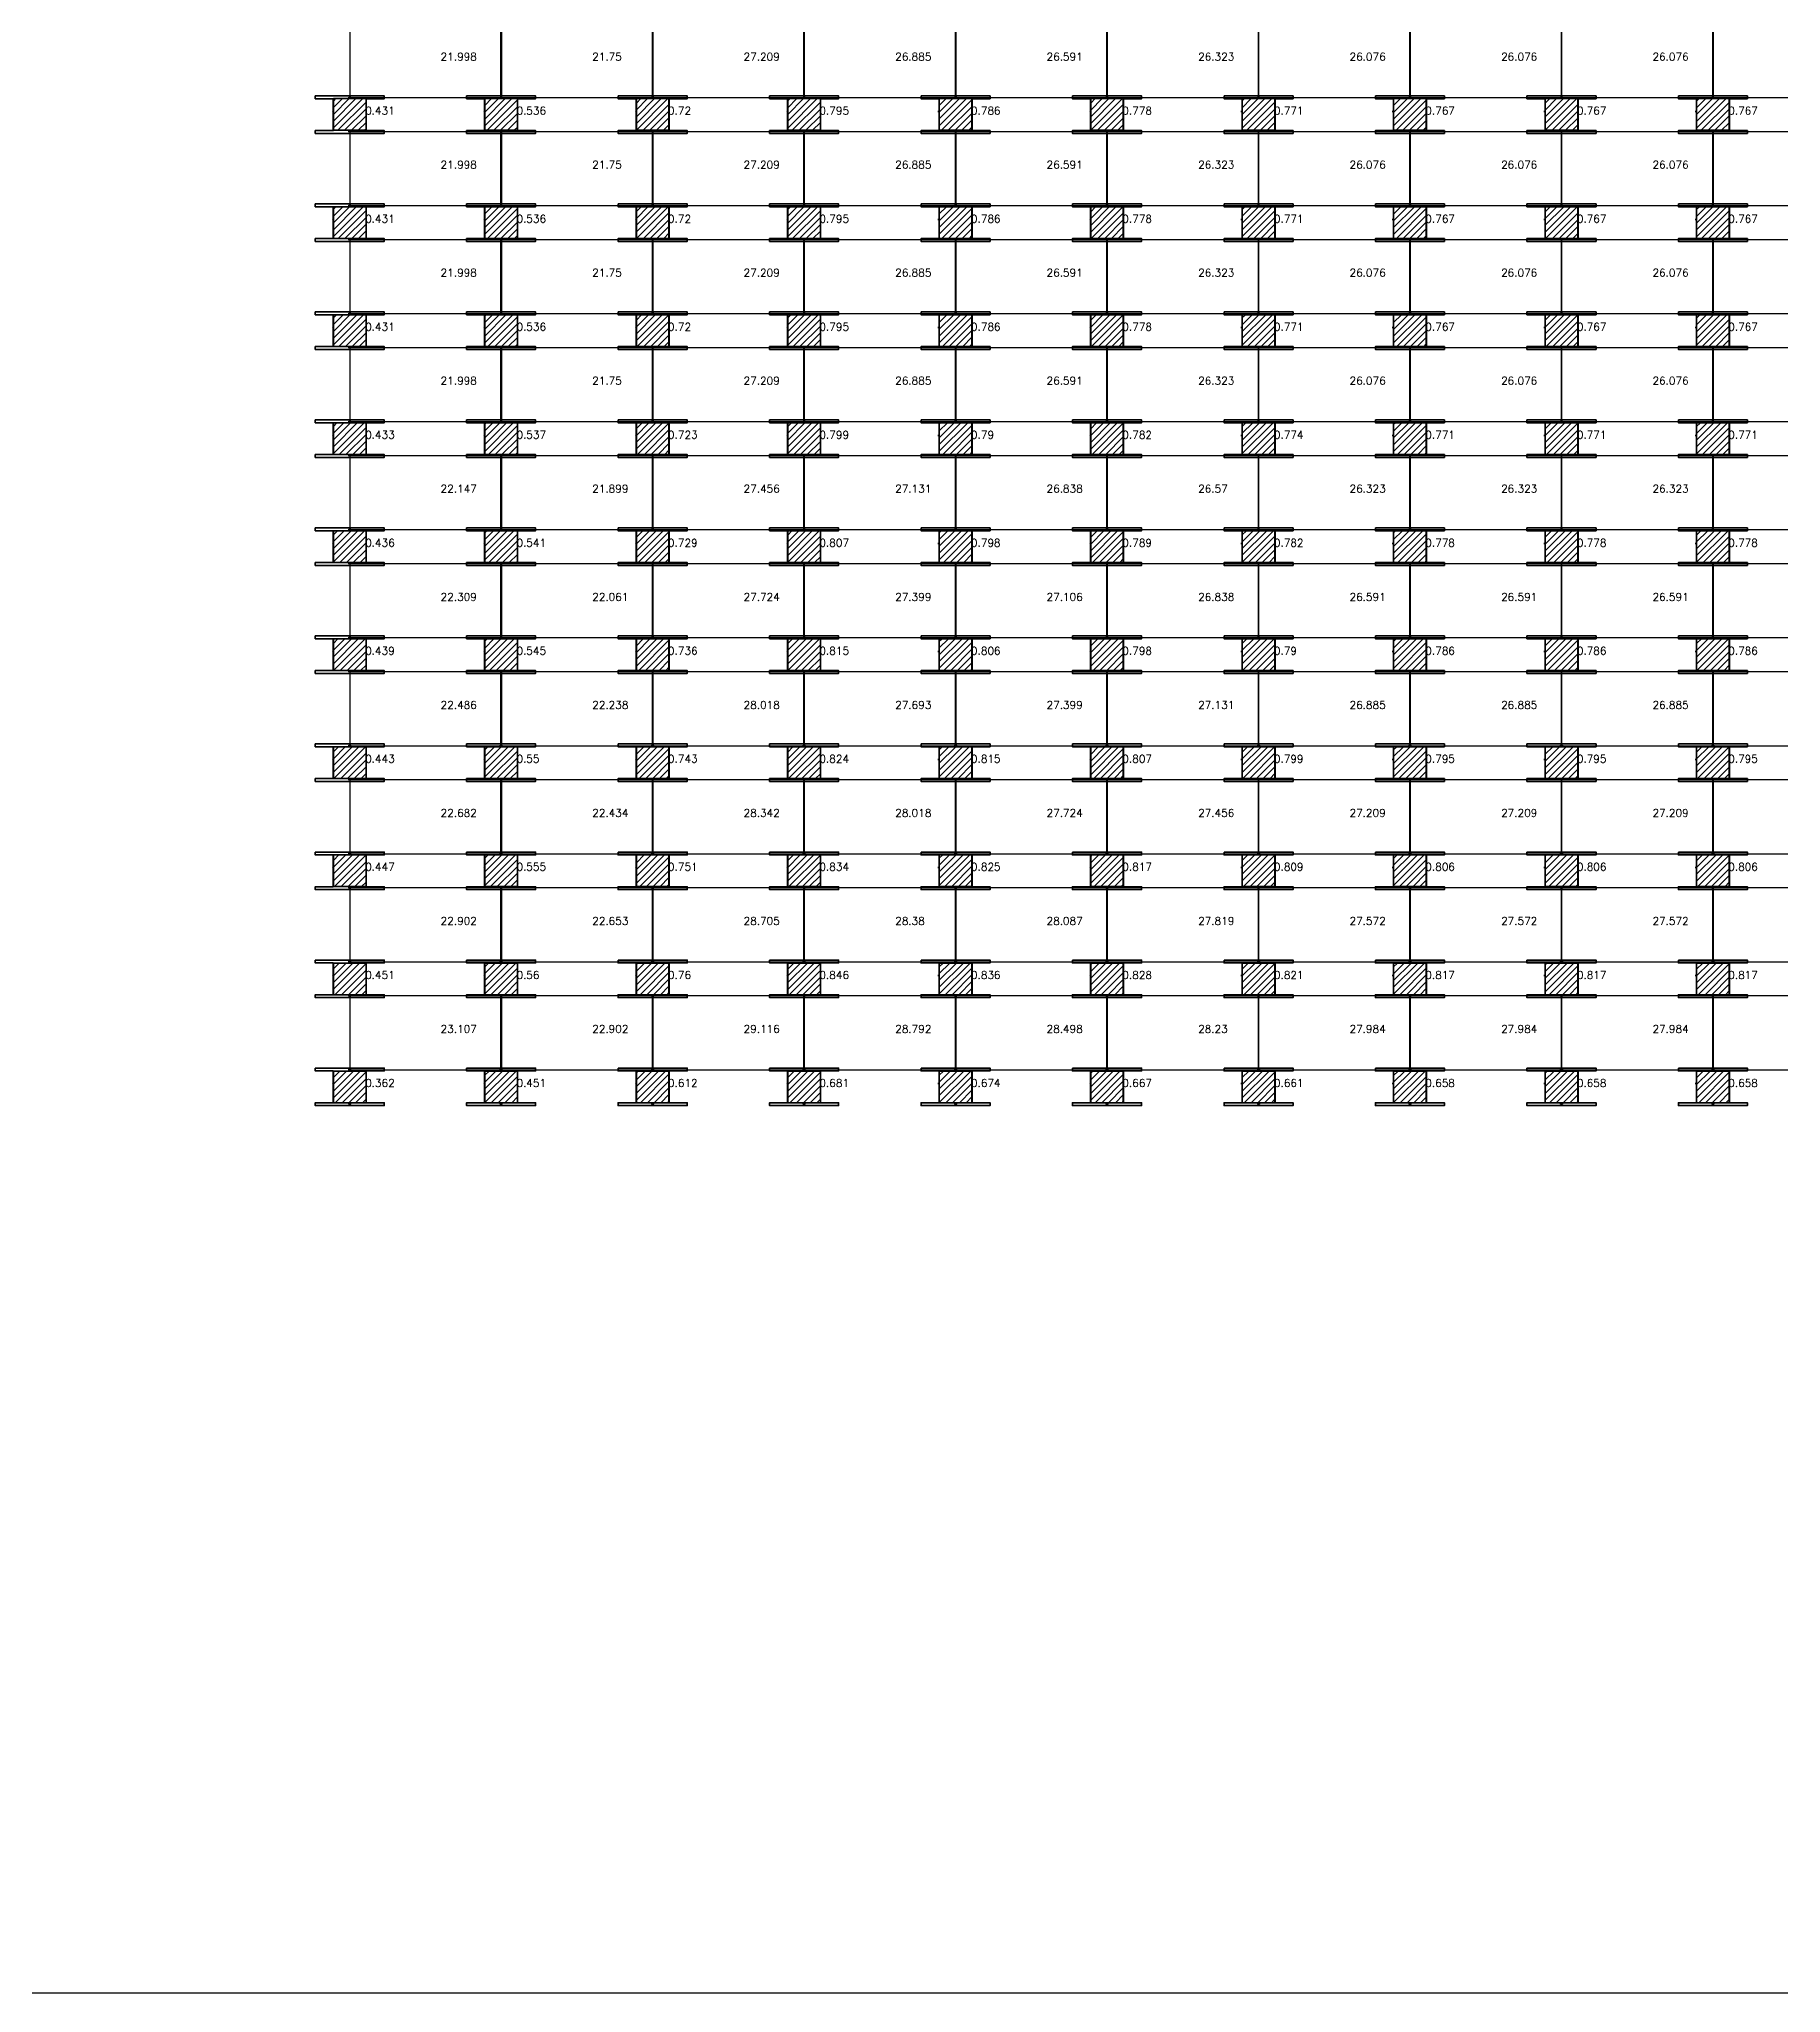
# Model space of a CAD drawing. Header units: inches. Extents: x 10029 to 14110, y 5718 to 7777.
# Drawn here: x 12237 to 13144, y 5718 to 6737 of the extents above; entities that cross this region are included whole.
import ezdxf

# ---------------------------------------------------------------- set-up
doc = ezdxf.new("R2010")
doc.units = ezdxf.units.IN
doc.header["$LTSCALE"] = 50
doc.header["$MEASUREMENT"] = 0
for name, color, linetype, lineweight in [('E-PANELS', 140, 'Continuous', 30), ('E2-ECOFEET', 254, 'Continuous', 35), ('E3-ECOFEET', 254, 'Continuous', 35), ('HATCH 1', 5, 'Continuous', 35)]:
    doc.layers.add(name, color=color, linetype=linetype, lineweight=lineweight)
doc.layers.add('EF3 TEXT', color=7, linetype='Continuous', plot=False)
doc.layers.add('IFI Perimeter', color=221, linetype='FENCE', plot=False)
doc.layers.get('E2-ECOFEET').off()
doc.styles.add('mytext', font='romans.shx')
doc.styles.get("Standard").update_dxf_attribs({"font": 'arial.ttf'})
doc.linetypes.add('FENCE', pattern='A,0.5,-0.1,["X",Standard,S=0.1,R=0,X=-0.035,Y=-0.05],-0.1', length=0.7)

# ---------------------------------------------------------------- blocks, each defined once
blk = doc.blocks.new('EF3_HATCH_1')
at = {"layer": 'HATCH 1'}
h = blk.add_hatch(dxfattribs=at)
h.set_pattern_fill('ANSI31', color=256, scale=20)
h.set_pattern_definition([(45, (-119.168, -90.9187), (-1.767767, 1.767767), [])])
h.paths.add_polyline_path([(-8.5, -8.25), (8.5, -8.25), (8.5, 8.25), (-8.5, 8.25)])
blk.add_lwpolyline([(-8.5, -8.25), (8.5, -8.25), (8.5, 8.25), (-8.5, 8.25)], close=True, dxfattribs=at)
blk = doc.blocks.new('sw 345w 10deg')
at = {"layer": 'E-PANELS'}
blk.add_lwpolyline([(0, 0), (78.45, 0), (78.45, -38.82), (0, -38.82)], close=True, dxfattribs=at)
blk = doc.blocks.new('EF3')
at = {"layer": 'E3-ECOFEET', "color": 5}
for points in [[(0, 0), (0, -1.5), (9.4, -1.5), (9.4, -18.1), (0, -18.1), (0, -19.6), (36, -19.6), (36, -18.1), (26.6, -18.1), (26.6, -1.5), (36, -1.5), (36, 0), (0, 0)], [(8.8, -8.1), (8.9, -8.1)]]:
    blk.add_lwpolyline(points, dxfattribs=at)
at = {"layer": 'E3-ECOFEET'}
for points in [[(17.2, -1), (17.8, -1), (17.8, -0.5)], [(18.2, -0.5), (18.2, -1), (18.8, -1)], [(17.2, -18.5), (17.8, -18.5), (17.8, -19)], [(18.2, -19), (18.2, -18.5), (18.8, -18.5)]]:
    blk.add_lwpolyline(points, dxfattribs=at)

msp = doc.modelspace()

# ---------------------------------------------------------------- linework, layer by layer
at = {"layer": 'IFI Perimeter'}
msp.add_lwpolyline([(14110.4, 7605.4), (10029.4, 7605.4), (10029.4, 5718.5), (14110.4, 5718.5)], close=True, dxfattribs=at)

# ---------------------------------------------------------------- block references
at = {"layer": 'E-PANELS'}
for p in [(12398.7, 6745.2), (12477.7, 6745.2), (12556.6, 6745.2), (12635.6, 6745.2), (12714.5, 6745.2), (12793.5, 6745.2), (12872.4, 6745.2), (12951.4, 6745.2), (13030.3, 6745.2), (13109.3, 6745.2), (12398.7, 6688.9), (12477.7, 6688.9), (12556.6, 6688.9), (12635.6, 6688.9), (12714.5, 6688.9), (12793.5, 6688.9), (12872.4, 6688.9), (12951.4, 6688.9), (13030.3, 6688.9), (13109.3, 6688.9), (12398.7, 6632.6), (12477.7, 6632.6), (12556.6, 6632.6), (12635.6, 6632.6), (12714.5, 6632.6), (12793.5, 6632.6), (12872.4, 6632.6), (12951.4, 6632.6), (13030.3, 6632.6), (13109.3, 6632.6), (12398.7, 6576.3), (12477.7, 6576.3), (12556.6, 6576.3), (12635.6, 6576.3), (12714.5, 6576.3), (12793.5, 6576.3), (12872.4, 6576.3), (12951.4, 6576.3), (13030.3, 6576.3), (13109.3, 6576.3), (12398.7, 6520), (12477.7, 6520), (12556.6, 6520), (12635.6, 6520), (12714.5, 6520), (12793.5, 6520), (12872.4, 6520), (12951.4, 6520), (13030.3, 6520), (13109.3, 6520), (12398.7, 6463.7), (12477.7, 6463.7), (12556.6, 6463.7), (12635.6, 6463.7), (12714.5, 6463.7), (12793.5, 6463.7), (12872.4, 6463.7), (12951.4, 6463.7), (13030.3, 6463.7), (13109.3, 6463.7), (12398.7, 6407.3), (12477.7, 6407.3), (12556.6, 6407.3), (12635.6, 6407.3), (12714.5, 6407.3), (12793.5, 6407.3), (12872.4, 6407.3), (12951.4, 6407.3), (13030.3, 6407.3), (13109.3, 6407.3), (12398.7, 6351), (12477.7, 6351), (12556.6, 6351), (12635.6, 6351), (12714.5, 6351), (12793.5, 6351), (12872.4, 6351), (12951.4, 6351), (13030.3, 6351), (13109.3, 6351), (12398.7, 6294.7), (12477.7, 6294.7), (12556.6, 6294.7), (12635.6, 6294.7), (12714.5, 6294.7), (12793.5, 6294.7), (12872.4, 6294.7), (12951.4, 6294.7), (13030.3, 6294.7), (13109.3, 6294.7), (12398.7, 6238.4), (12477.7, 6238.4), (12556.6, 6238.4), (12635.6, 6238.4), (12714.5, 6238.4), (12793.5, 6238.4), (12872.4, 6238.4), (12951.4, 6238.4), (13030.3, 6238.4), (13109.3, 6238.4)]:
    msp.add_blockref('sw 345w 10deg', p, dxfattribs=at)
at = {"layer": 'E2-ECOFEET'}
for p in [(12380.5, 6707.4), (12459.4, 6707.4), (12538.4, 6707.4), (12617.3, 6707.4), (12696.3, 6707.4), (12775.2, 6707.4), (12854.2, 6707.4), (12933.1, 6707.4), (13012.1, 6707.4), (13091, 6707.4), (12380.5, 6651.1), (12459.4, 6651.1), (12538.4, 6651.1), (12617.3, 6651.1), (12696.3, 6651.1), (12775.2, 6651.1), (12854.2, 6651.1), (12933.1, 6651.1), (13012.1, 6651.1), (13091, 6651.1), (12380.5, 6594.8), (12459.4, 6594.8), (12538.4, 6594.8), (12617.3, 6594.8), (12696.3, 6594.8), (12775.2, 6594.8), (12854.2, 6594.8), (12933.1, 6594.8), (13012.1, 6594.8), (13091, 6594.8), (12380.5, 6538.5), (12459.4, 6538.5), (12538.4, 6538.5), (12617.3, 6538.5), (12696.3, 6538.5), (12775.2, 6538.5), (12854.2, 6538.5), (12933.1, 6538.5), (13012.1, 6538.5), (13091, 6538.5), (12380.5, 6482.2), (12459.4, 6482.2), (12538.4, 6482.2), (12617.3, 6482.2), (12696.3, 6482.2), (12775.2, 6482.2), (12854.2, 6482.2), (12933.1, 6482.2), (13012.1, 6482.2), (13091, 6482.2), (12380.5, 6425.9), (12459.4, 6425.9), (12538.4, 6425.9), (12617.3, 6425.9), (12696.3, 6425.9), (12775.2, 6425.9), (12854.2, 6425.9), (12933.1, 6425.9), (13012.1, 6425.9), (13091, 6425.9), (12380.5, 6369.6), (12459.4, 6369.6), (12538.4, 6369.6), (12617.3, 6369.6), (12696.3, 6369.6), (12775.2, 6369.6), (12854.2, 6369.6), (12933.1, 6369.6), (13012.1, 6369.6), (13091, 6369.6), (12380.5, 6313.2), (12459.4, 6313.2), (12538.4, 6313.2), (12617.3, 6313.2), (12696.3, 6313.2), (12775.2, 6313.2), (12854.2, 6313.2), (12933.1, 6313.2), (13012.1, 6313.2), (13091, 6313.2), (12380.5, 6256.9), (12459.4, 6256.9), (12538.4, 6256.9), (12617.3, 6256.9), (12696.3, 6256.9), (12775.2, 6256.9), (12854.2, 6256.9), (12933.1, 6256.9), (13012.1, 6256.9), (13091, 6256.9), (12380.5, 6200.6), (12459.4, 6200.6), (12538.4, 6200.6), (12617.3, 6200.6), (12696.3, 6200.6), (12775.2, 6200.6), (12854.2, 6200.6), (12933.1, 6200.6), (13012.1, 6200.6), (13091, 6200.6)]:
    msp.add_blockref('EF3', p, dxfattribs=at)
at = {"layer": 'HATCH 1'}
for p in [(12398.5, 6697.7), (12477.4, 6697.7), (12556.4, 6697.7), (12635.3, 6697.7), (12714.3, 6697.7), (12793.2, 6697.7), (12872.2, 6697.7), (12951.1, 6697.7), (13030.1, 6697.7), (13109, 6697.7), (12398.5, 6641.3), (12477.4, 6641.3), (12556.4, 6641.3), (12635.3, 6641.3), (12714.3, 6641.3), (12793.2, 6641.3), (12872.2, 6641.3), (12951.1, 6641.3), (13030.1, 6641.3), (13109, 6641.3), (12398.5, 6585), (12477.4, 6585), (12556.4, 6585), (12635.3, 6585), (12714.3, 6585), (12793.2, 6585), (12872.2, 6585), (12951.1, 6585), (13030.1, 6585), (13109, 6585), (12398.5, 6528.7), (12477.4, 6528.7), (12556.4, 6528.7), (12635.3, 6528.7), (12714.3, 6528.7), (12793.2, 6528.7), (12872.2, 6528.7), (12951.1, 6528.7), (13030.1, 6528.7), (13109, 6528.7), (12398.5, 6472.4), (12477.4, 6472.4), (12556.4, 6472.4), (12635.3, 6472.4), (12714.3, 6472.4), (12793.2, 6472.4), (12872.2, 6472.4), (12951.1, 6472.4), (13030.1, 6472.4), (13109, 6472.4), (12398.5, 6416.1), (12477.4, 6416.1), (12556.4, 6416.1), (12635.3, 6416.1), (12714.3, 6416.1), (12793.2, 6416.1), (12872.2, 6416.1), (12951.1, 6416.1), (13030.1, 6416.1), (13109, 6416.1), (12398.5, 6359.8), (12477.4, 6359.8), (12556.4, 6359.8), (12635.3, 6359.8), (12714.3, 6359.8), (12793.2, 6359.8), (12872.2, 6359.8), (12951.1, 6359.8), (13030.1, 6359.8), (13109, 6359.8), (12398.5, 6303.5), (12477.4, 6303.5), (12556.4, 6303.5), (12635.3, 6303.5), (12714.3, 6303.5), (12793.2, 6303.5), (12872.2, 6303.5), (12951.1, 6303.5), (13030.1, 6303.5), (13109, 6303.5), (12398.5, 6247.1), (12477.4, 6247.1), (12556.4, 6247.1), (12635.3, 6247.1), (12714.3, 6247.1), (12793.2, 6247.1), (12872.2, 6247.1), (12951.1, 6247.1), (13030.1, 6247.1), (13109, 6247.1), (12398.5, 6190.8), (12477.4, 6190.8), (12556.4, 6190.8), (12635.3, 6190.8), (12714.3, 6190.8), (12793.2, 6190.8), (12872.2, 6190.8), (12951.1, 6190.8), (13030.1, 6190.8), (13109, 6190.8)]:
    msp.add_blockref('EF3_HATCH_1', p, dxfattribs=at)

# ---------------------------------------------------------------- texts
at = {"layer": 'EF3 TEXT', "style": 'mytext'}
for s, p in [('21.998', (12445.9, 6725.8)), ('21.75', (12524.9, 6725.8)), ('27.209', (12603.8, 6725.8)), ('26.885', (12682.8, 6725.8)), ('26.591', (12761.7, 6725.8)), ('26.323', (12840.7, 6725.8)), ('26.076', (12919.6, 6725.8)), ('26.076', (12998.6, 6725.8)), ('26.076', (13077.5, 6725.8)), ('0.431', (12406.5, 6697.7)), ('0.536', (12485.4, 6697.7)), ('0.72', (12564.4, 6697.7)), ('0.795', (12643.3, 6697.7)), ('0.786', (12722.3, 6697.7)), ('0.778', (12801.2, 6697.7)), ('0.771', (12880.2, 6697.7)), ('0.767', (12959.1, 6697.7)), ('0.767', (13038.1, 6697.7)), ('0.767', (13117, 6697.7)), ('21.998', (12445.9, 6669.5)), ('21.75', (12524.9, 6669.5)), ('27.209', (12603.8, 6669.5)), ('26.885', (12682.8, 6669.5)), ('26.591', (12761.7, 6669.5)), ('26.323', (12840.7, 6669.5)), ('26.076', (12919.6, 6669.5)), ('26.076', (12998.6, 6669.5)), ('26.076', (13077.5, 6669.5)), ('0.431', (12406.5, 6641.3)), ('0.536', (12485.4, 6641.3)), ('0.72', (12564.4, 6641.3)), ('0.795', (12643.3, 6641.3)), ('0.786', (12722.3, 6641.3)), ('0.778', (12801.2, 6641.3)), ('0.771', (12880.2, 6641.3)), ('0.767', (12959.1, 6641.3)), ('0.767', (13038.1, 6641.3)), ('0.767', (13117, 6641.3)), ('21.998', (12445.9, 6613.2)), ('21.75', (12524.9, 6613.2)), ('27.209', (12603.8, 6613.2)), ('26.885', (12682.8, 6613.2)), ('26.591', (12761.7, 6613.2)), ('26.323', (12840.7, 6613.2)), ('26.076', (12919.6, 6613.2)), ('26.076', (12998.6, 6613.2)), ('26.076', (13077.5, 6613.2)), ('0.431', (12406.5, 6585)), ('0.536', (12485.4, 6585)), ('0.72', (12564.4, 6585)), ('0.795', (12643.3, 6585)), ('0.786', (12722.3, 6585)), ('0.778', (12801.2, 6585)), ('0.771', (12880.2, 6585)), ('0.767', (12959.1, 6585)), ('0.767', (13038.1, 6585)), ('0.767', (13117, 6585)), ('21.998', (12445.9, 6556.9)), ('21.75', (12524.9, 6556.9)), ('27.209', (12603.8, 6556.9)), ('26.885', (12682.8, 6556.9)), ('26.591', (12761.7, 6556.9)), ('26.323', (12840.7, 6556.9)), ('26.076', (12919.6, 6556.9)), ('26.076', (12998.6, 6556.9)), ('26.076', (13077.5, 6556.9)), ('0.433', (12406.5, 6528.7)), ('0.537', (12485.4, 6528.7)), ('0.723', (12564.4, 6528.7)), ('0.799', (12643.3, 6528.7)), ('0.79', (12722.3, 6528.7)), ('0.782', (12801.2, 6528.7)), ('0.774', (12880.2, 6528.7)), ('0.771', (12959.1, 6528.7)), ('0.771', (13038.1, 6528.7)), ('0.771', (13117, 6528.7)), ('22.147', (12445.9, 6500.6)), ('21.899', (12524.9, 6500.6)), ('27.456', (12603.8, 6500.6)), ('27.131', (12682.8, 6500.6)), ('26.838', (12761.7, 6500.6)), ('26.57', (12840.7, 6500.6)), ('26.323', (12919.6, 6500.6)), ('26.323', (12998.6, 6500.6)), ('26.323', (13077.5, 6500.6)), ('0.436', (12406.5, 6472.4)), ('0.541', (12485.4, 6472.4)), ('0.729', (12564.4, 6472.4)), ('0.807', (12643.3, 6472.4)), ('0.798', (12722.3, 6472.4)), ('0.789', (12801.2, 6472.4)), ('0.782', (12880.2, 6472.4)), ('0.778', (12959.1, 6472.4)), ('0.778', (13038.1, 6472.4)), ('0.778', (13117, 6472.4)), ('22.309', (12445.9, 6444.2)), ('22.061', (12524.9, 6444.2)), ('27.724', (12603.8, 6444.2)), ('27.399', (12682.8, 6444.2)), ('27.106', (12761.7, 6444.2)), ('26.838', (12840.7, 6444.2)), ('26.591', (12919.6, 6444.2)), ('26.591', (12998.6, 6444.2)), ('26.591', (13077.5, 6444.2)), ('0.439', (12406.5, 6416.1)), ('0.545', (12485.4, 6416.1)), ('0.736', (12564.4, 6416.1)), ('0.815', (12643.3, 6416.1)), ('0.806', (12722.3, 6416.1)), ('0.798', (12801.2, 6416.1)), ('0.79', (12880.2, 6416.1)), ('0.786', (12959.1, 6416.1)), ('0.786', (13038.1, 6416.1)), ('0.786', (13117, 6416.1)), ('22.486', (12445.9, 6387.9)), ('22.238', (12524.9, 6387.9)), ('28.018', (12603.8, 6387.9)), ('27.693', (12682.8, 6387.9)), ('27.399', (12761.7, 6387.9)), ('27.131', (12840.7, 6387.9)), ('26.885', (12919.6, 6387.9)), ('26.885', (12998.6, 6387.9)), ('26.885', (13077.5, 6387.9)), ('0.443', (12406.5, 6359.8)), ('0.55', (12485.4, 6359.8)), ('0.743', (12564.4, 6359.8)), ('0.824', (12643.3, 6359.8)), ('0.815', (12722.3, 6359.8)), ('0.807', (12801.2, 6359.8)), ('0.799', (12880.2, 6359.8)), ('0.795', (12959.1, 6359.8)), ('0.795', (13038.1, 6359.8)), ('0.795', (13117, 6359.8)), ('22.682', (12445.9, 6331.6)), ('22.434', (12524.9, 6331.6)), ('28.342', (12603.8, 6331.6)), ('28.018', (12682.8, 6331.6)), ('27.724', (12761.7, 6331.6)), ('27.456', (12840.7, 6331.6)), ('27.209', (12919.6, 6331.6)), ('27.209', (12998.6, 6331.6)), ('27.209', (13077.5, 6331.6)), ('0.447', (12406.5, 6303.5)), ('0.555', (12485.4, 6303.5)), ('0.751', (12564.4, 6303.5)), ('0.834', (12643.3, 6303.5)), ('0.825', (12722.3, 6303.5)), ('0.817', (12801.2, 6303.5)), ('0.809', (12880.2, 6303.5)), ('0.806', (12959.1, 6303.5)), ('0.806', (13038.1, 6303.5)), ('0.806', (13117, 6303.5)), ('22.902', (12445.9, 6275.3)), ('22.653', (12524.9, 6275.3)), ('28.705', (12603.8, 6275.3)), ('28.38', (12682.8, 6275.3)), ('28.087', (12761.7, 6275.3)), ('27.819', (12840.7, 6275.3)), ('27.572', (12919.6, 6275.3)), ('27.572', (12998.6, 6275.3)), ('27.572', (13077.5, 6275.3)), ('0.451', (12406.5, 6247.1)), ('0.56', (12485.4, 6247.1)), ('0.76', (12564.4, 6247.1)), ('0.846', (12643.3, 6247.1)), ('0.836', (12722.3, 6247.1)), ('0.828', (12801.2, 6247.1)), ('0.821', (12880.2, 6247.1)), ('0.817', (12959.1, 6247.1)), ('0.817', (13038.1, 6247.1)), ('0.817', (13117, 6247.1)), ('23.107', (12445.9, 6219)), ('22.902', (12524.9, 6219)), ('29.116', (12603.8, 6219)), ('28.792', (12682.8, 6219)), ('28.498', (12761.7, 6219)), ('28.23', (12840.7, 6219)), ('27.984', (12919.6, 6219)), ('27.984', (12998.6, 6219)), ('27.984', (13077.5, 6219)), ('0.362', (12406.5, 6190.8)), ('0.451', (12485.4, 6190.8)), ('0.612', (12564.4, 6190.8)), ('0.681', (12643.3, 6190.8)), ('0.674', (12722.3, 6190.8)), ('0.667', (12801.2, 6190.8)), ('0.661', (12880.2, 6190.8)), ('0.658', (12959.1, 6190.8)), ('0.658', (13038.1, 6190.8)), ('0.658', (13117, 6190.8))]:
    msp.add_text(s, height=4, dxfattribs=at).set_placement(p)

doc.saveas('drawing.dxf')
